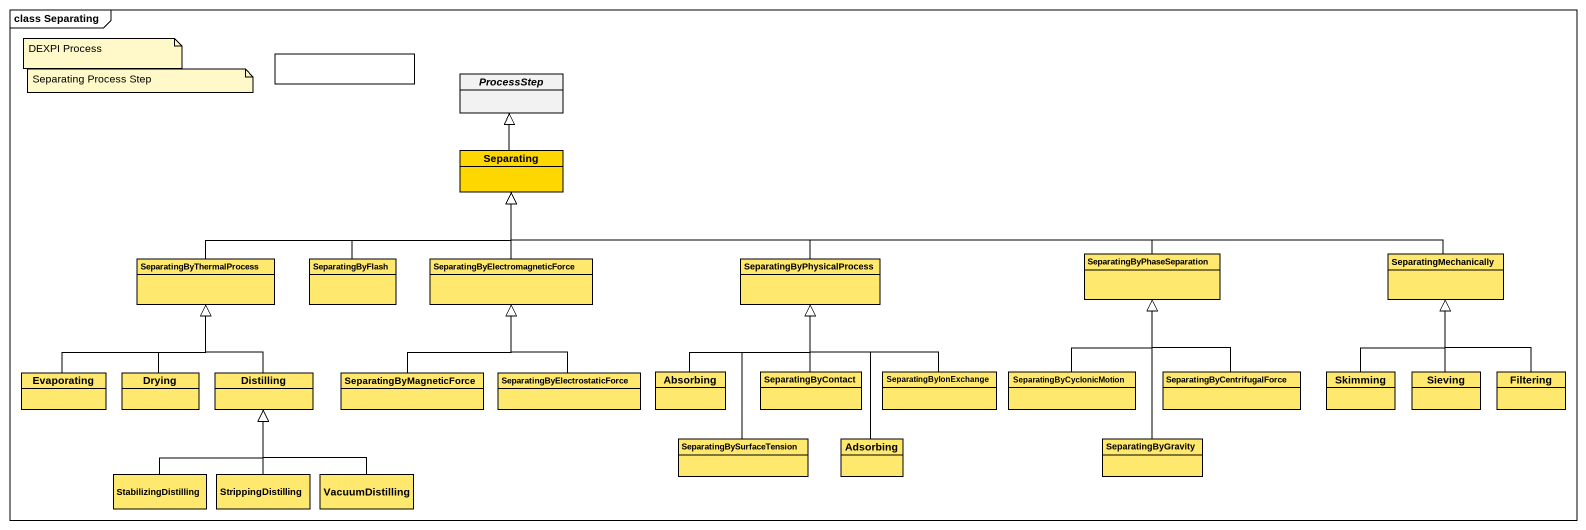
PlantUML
@startuml
mainframe class Separating
allowmixing
hide circle
hide empty members
rectangle " " as rectangle1
abstract class ProcessStep
class Separating #FFD700
class SeparatingByThermalProcess #FFE86E
class SeparatingByFlash #FFE86E
class "SeparatingByElectromagneticForce" as SeparatingByElectromagneticF #FFE86E
class SeparatingByPhysicalProcess #FFE86E
class SeparatingByPhaseSeparation #FFE86E
class SeparatingMechanically #FFE86E
class Evaporating #FFE86E
class Drying #FFE86E
class Distilling #FFE86E
class SeparatingByMagneticForce #FFE86E
class "SeparatingByElectrostaticForce" as SeparatingByElectrostaticFor #FFE86E
class Absorbing #FFE86E
class SeparatingByContact #FFE86E
class SeparatingByIonExchange #FFE86E
class SeparatingByCyclonicMotion #FFE86E
class SeparatingByCentrifugalForce #FFE86E
class Skimming #FFE86E
class Sieving #FFE86E
class Filtering #FFE86E
class SeparatingBySurfaceTension #FFE86E
class Adsorbing #FFE86E
class SeparatingByGravity #FFE86E
class StabilizingDistilling #FFE86E
class StrippingDistilling #FFE86E
class VacuumDistilling #FFE86E
Separating -up-|> ProcessStep
SeparatingByThermalProcess -right-|> Separating
SeparatingByFlash -up-|> Separating
SeparatingByElectromagneticF -up-|> Separating
SeparatingByPhysicalProcess -left-|> Separating
SeparatingByPhaseSeparation -left-|> Separating
SeparatingMechanically -left-|> Separating
Evaporating -up-|> SeparatingByThermalProcess
Drying -up-|> SeparatingByThermalProcess
Distilling -up-|> SeparatingByThermalProcess
SeparatingByMagneticForce -up-|> SeparatingByElectromagneticF
SeparatingByElectrostaticFor -up-|> SeparatingByElectromagneticF
Absorbing -up-|> SeparatingByPhysicalProcess
SeparatingByContact -up-|> SeparatingByPhysicalProcess
SeparatingByIonExchange -up-|> SeparatingByPhysicalProcess
SeparatingByCyclonicMotion -up-|> SeparatingByPhaseSeparation
SeparatingByCentrifugalForce -up-|> SeparatingByPhaseSeparation
Skimming -up-|> SeparatingMechanically
Sieving -up-|> SeparatingMechanically
Filtering -up-|> SeparatingMechanically
SeparatingBySurfaceTension -up-|> SeparatingByPhysicalProcess
Adsorbing -up-|> SeparatingByPhysicalProcess
SeparatingByGravity -up-|> SeparatingByPhaseSeparation
StabilizingDistilling -up-|> Distilling
StrippingDistilling -up-|> Distilling
VacuumDistilling -up-|> Distilling
note as N1
  DEXPI Process
end note
note as N2
  Separating Process Step
end note
@enduml
